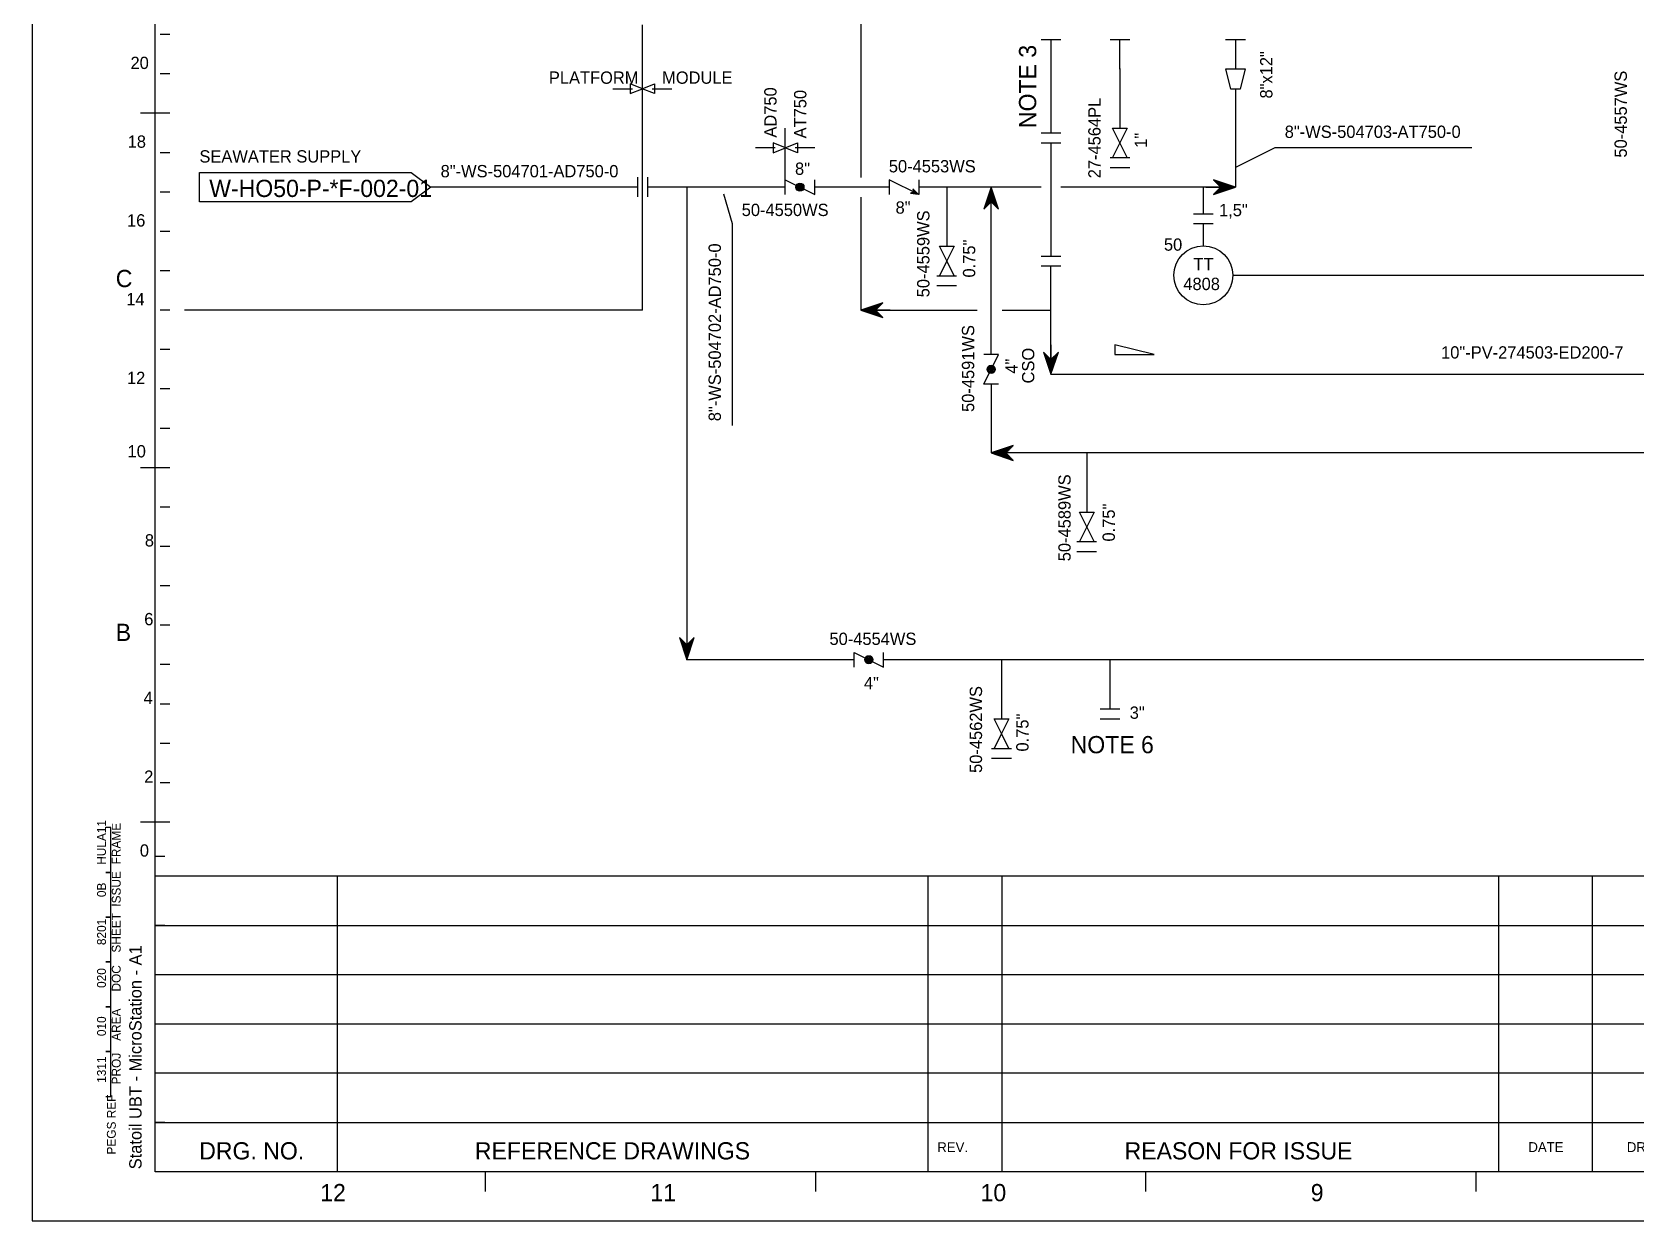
# Model space of a CAD drawing. Extents: x 0 to 840, y 0 to 594.
# Drawn here: x 0 to 325.8, y 0 to 241.5 of the extents above; entities that cross this region are included whole.
import ezdxf

# ---------------------------------------------------------------- set-up
doc = ezdxf.new("R2010")
doc.units = 0
for name, color, linetype in [('01-LIN-025-A', 7, 'Continuous'), ('08-LIN-050-A', 7, 'Continuous'), ('11-LIN-070-A', 7, 'Continuous'), ('14-LIN-025-DASH', 7, 'Continuous'), ('15-LIN-025-PHAN', 7, 'Continuous'), ('18-LIN-025-SP', 7, 'Continuous'), ('34-TXT-018', 7, 'Continuous'), ('35-TXT-025', 7, 'Continuous'), ('36-TXT-035', 7, 'Continuous'), ('37-TXT-050', 7, 'Continuous'), ('39-TXT-100', 7, 'Continuous'), ('40-', 7, 'Continuous'), ('43-', 7, 'Continuous'), ('45-', 7, 'Continuous')]:
    doc.layers.add(name, color=color, linetype=linetype)

msp = doc.modelspace()

# ---------------------------------------------------------------- linework, layer by layer
at = {"layer": '01-LIN-025-A'}
for p, q in [((142.29, 202.55), (140.53, 208.56)), ((142.29, 161.55), (142.29, 202.55)), ((237.95, 202.59), (237.95, 198.09))]:
    msp.add_line(p, q, dxfattribs=at)
for points in [[(205, 240), (209, 240)], [(219, 240), (223, 240)], [(242.49, 240), (246.49, 240)], [(124, 222), (124, 234)], [(242.49, 234), (243.49, 230)], [(246.49, 234), (242.49, 234)], [(245.49, 230), (246.49, 234)], [(118, 230), (119, 230)], [(119, 230), (122, 230)], [(126, 230), (129, 230)], [(129, 230), (130, 230)], [(243.49, 230), (245.49, 230)], [(153, 210), (153, 222)], [(205, 221), (209, 221)], [(205, 219), (209, 219)], [(148, 218), (147, 218)], [(151, 218), (148, 218)], [(158, 218), (155, 218)], [(159, 218), (158, 218)], [(219, 216), (223, 216)], [(292.49, 218), (252.49, 218), (244.49, 214)], [(34, 213), (77, 213)], [(34, 207), (34, 213)], [(77, 213), (81, 210)], [(123, 212), (123, 208)], [(125, 212), (125, 208)], [(219, 214), (223, 214)], [(81, 210), (77, 207)], [(153, 211.5), (159, 208.5)], [(153, 208.5), (153, 211.5)], [(159, 208.5), (159, 211.5)], [(180.15, 208.5), (174.15, 211.5)], [(174.15, 211.5), (174.15, 208.5)], [(178.93, 209.67), (179.15, 209), (178.48, 208.78), (180.05, 208.55), (178.93, 209.67)], [(179.1, 209.45), (179.82, 208.67), (178.76, 208.78)], [(178.76, 208.78), (179.38, 208.89), (179.1, 209.45)], [(179.26, 209.22), (179.6, 208.78), (179.04, 208.78)], [(179.15, 209), (180.05, 208.55)], [(180.15, 211.5), (180.15, 208.5)], [(193.35, 205.5), (194.84, 207), (196.35, 205.5), (194.84, 210), (193.35, 205.5)], [(195.31, 208.6), (194.38, 208.6)], [(195.28, 208.7), (194.41, 208.7)], [(195.24, 208.8), (194.44, 208.8)], [(195.21, 208.9), (194.48, 208.9)], [(195.18, 209), (194.51, 209)], [(195.15, 209.1), (194.55, 209.1)], [(195.11, 209.2), (194.58, 209.2)], [(195.08, 209.3), (194.61, 209.3)], [(195.04, 209.4), (194.64, 209.4)], [(195.01, 209.5), (194.68, 209.5)], [(194.98, 209.6), (194.71, 209.6)], [(194.95, 209.7), (194.75, 209.7)], [(194.91, 209.8), (194.78, 209.8)], [(194.88, 209.9), (194.81, 209.9)], [(194.84, 204), (194.84, 210)], [(238.49, 210), (244.49, 210)], [(239.99, 211.5), (241.49, 210), (239.99, 208.5), (244.49, 210), (239.99, 211.5)], [(240.09, 211.4), (240.09, 211.47)], [(240.09, 208.53), (240.09, 208.6)], [(240.19, 211.3), (240.19, 211.43)], [(240.19, 208.57), (240.19, 208.7)], [(240.29, 211.2), (240.29, 211.4)], [(240.29, 208.6), (240.29, 208.8)], [(240.39, 211.1), (240.39, 211.37)], [(240.39, 208.63), (240.39, 208.9)], [(240.49, 211), (240.49, 211.33)], [(240.49, 208.67), (240.49, 209)], [(240.59, 210.9), (240.59, 211.3)], [(240.59, 208.7), (240.59, 209.1)], [(240.69, 210.8), (240.69, 211.27)], [(240.69, 208.73), (240.69, 209.2)], [(240.79, 210.7), (240.79, 211.23)], [(240.79, 208.77), (240.79, 209.3)], [(240.89, 210.6), (240.89, 211.2)], [(240.89, 208.8), (240.89, 209.4)], [(240.99, 210.5), (240.99, 211.17)], [(240.99, 208.83), (240.99, 209.5)], [(241.09, 210.4), (241.09, 211.13)], [(241.09, 208.87), (241.09, 209.6)], [(241.19, 210.3), (241.19, 211.1)], [(241.19, 208.9), (241.19, 209.7)], [(241.29, 210.2), (241.29, 211.07)], [(241.29, 208.93), (241.29, 209.8)], [(241.39, 210.1), (241.39, 211.03)], [(241.39, 208.97), (241.39, 209.9)], [(241.49, 210), (241.49, 211)], [(241.49, 209), (241.49, 210)], [(241.59, 209.03), (241.59, 210.97)], [(241.69, 209.07), (241.69, 210.93)], [(241.79, 209.1), (241.79, 210.9)], [(241.89, 209.13), (241.89, 210.87)], [(241.99, 209.17), (241.99, 210.83)], [(242.09, 209.2), (242.09, 210.8)], [(242.19, 209.23), (242.19, 210.77)], [(242.29, 209.27), (242.29, 210.73)], [(242.39, 209.3), (242.39, 210.7)], [(242.49, 209.33), (242.49, 210.67)], [(242.59, 209.37), (242.59, 210.63)], [(242.69, 209.4), (242.69, 210.6)], [(242.79, 209.43), (242.79, 210.57)], [(242.89, 209.47), (242.89, 210.53)], [(242.99, 209.5), (242.99, 210.5)], [(243.09, 209.53), (243.09, 210.47)], [(243.19, 209.57), (243.19, 210.43)], [(243.29, 209.6), (243.29, 210.4)], [(243.39, 209.63), (243.39, 210.37)], [(243.49, 209.67), (243.49, 210.33)], [(243.59, 209.7), (243.59, 210.3)], [(243.69, 209.73), (243.69, 210.27)], [(243.79, 209.77), (243.79, 210.23)], [(243.89, 209.8), (243.89, 210.2)], [(243.99, 209.83), (243.99, 210.17)], [(244.09, 209.87), (244.09, 210.13)], [(244.19, 209.9), (244.19, 210.1)], [(244.29, 209.93), (244.29, 210.07)], [(244.39, 209.97), (244.39, 210.03)], [(77, 207), (34, 207)], [(193.44, 205.6), (193.38, 205.6)], [(193.55, 205.7), (193.41, 205.7)], [(193.64, 205.8), (193.44, 205.8)], [(193.75, 205.9), (193.48, 205.9)], [(193.84, 206), (193.51, 206)], [(193.95, 206.1), (193.55, 206.1)], [(194.04, 206.2), (193.58, 206.2)], [(194.15, 206.3), (193.61, 206.3)], [(194.24, 206.4), (193.64, 206.4)], [(194.35, 206.5), (193.68, 206.5)], [(194.44, 206.6), (193.71, 206.6)], [(194.55, 206.7), (193.75, 206.7)], [(194.64, 206.8), (193.78, 206.8)], [(194.75, 206.9), (193.81, 206.9)], [(194.84, 207), (193.84, 207)], [(195.81, 207.1), (193.88, 207.1)], [(195.78, 207.2), (193.91, 207.2)], [(195.75, 207.3), (193.95, 207.3)], [(195.71, 207.4), (193.98, 207.4)], [(195.68, 207.5), (194.01, 207.5)], [(195.64, 207.6), (194.04, 207.6)], [(195.61, 207.7), (194.08, 207.7)], [(195.58, 207.8), (194.11, 207.8)], [(195.55, 207.9), (194.15, 207.9)], [(195.51, 208), (194.18, 208)], [(195.48, 208.1), (194.21, 208.1)], [(195.44, 208.2), (194.24, 208.2)], [(195.41, 208.3), (194.28, 208.3)], [(195.38, 208.4), (194.31, 208.4)], [(195.35, 208.5), (194.35, 208.5)], [(195.84, 207), (194.84, 207)], [(195.88, 206.9), (194.95, 206.9)], [(195.91, 206.8), (195.04, 206.8)], [(195.95, 206.7), (195.15, 206.7)], [(195.98, 206.6), (195.24, 206.6)], [(196.01, 206.5), (195.35, 206.5)], [(196.04, 206.4), (195.44, 206.4)], [(196.08, 206.3), (195.55, 206.3)], [(196.11, 206.2), (195.64, 206.2)], [(196.15, 206.1), (195.75, 206.1)], [(196.18, 206), (195.84, 206)], [(196.21, 205.9), (195.95, 205.9)], [(196.24, 205.8), (196.04, 205.8)], [(196.28, 205.7), (196.15, 205.7)], [(196.31, 205.6), (196.24, 205.6)], [(235.95, 204.59), (239.95, 204.59)], [(235.95, 202.59), (239.95, 202.59)], [(205, 196), (209, 196)], [(205, 194), (209, 194)], [(183.84, 192), (187.84, 192)], [(183.84, 190), (187.84, 190)], [(172.84, 183.5), (171.34, 185), (172.84, 186.5), (168.34, 185), (172.84, 183.5)], [(170.54, 185.73), (170.54, 184.27)], [(170.64, 185.77), (170.64, 184.23)], [(170.74, 185.8), (170.74, 184.2)], [(170.84, 185.83), (170.84, 184.17)], [(170.94, 185.87), (170.94, 184.13)], [(171.04, 185.9), (171.04, 184.1)], [(171.14, 185.93), (171.14, 184.07)], [(171.24, 185.97), (171.24, 184.03)], [(171.34, 186), (171.34, 185)], [(171.44, 186.03), (171.44, 185.1)], [(171.54, 186.07), (171.54, 185.2)], [(171.64, 186.1), (171.64, 185.3)], [(171.74, 186.13), (171.74, 185.4)], [(171.84, 186.17), (171.84, 185.5)], [(171.94, 186.2), (171.94, 185.6)], [(172.04, 186.23), (172.04, 185.7)], [(172.14, 186.27), (172.14, 185.8)], [(172.24, 186.3), (172.24, 185.9)], [(172.34, 186.33), (172.34, 186)], [(172.44, 186.37), (172.44, 186.1)], [(172.54, 186.4), (172.54, 186.2)], [(172.64, 186.43), (172.64, 186.3)], [(172.74, 186.47), (172.74, 186.4)], [(174.34, 185), (168.34, 185)], [(168.44, 185.03), (168.44, 184.97)], [(168.54, 185.07), (168.54, 184.93)], [(168.64, 185.1), (168.64, 184.9)], [(168.74, 185.13), (168.74, 184.87)], [(168.84, 185.17), (168.84, 184.83)], [(168.94, 185.2), (168.94, 184.8)], [(169.04, 185.23), (169.04, 184.77)], [(169.14, 185.27), (169.14, 184.73)], [(169.24, 185.3), (169.24, 184.7)], [(169.34, 185.33), (169.34, 184.67)], [(169.44, 185.37), (169.44, 184.63)], [(169.54, 185.4), (169.54, 184.6)], [(169.64, 185.43), (169.64, 184.57)], [(169.74, 185.47), (169.74, 184.53)], [(169.84, 185.5), (169.84, 184.5)], [(169.94, 185.53), (169.94, 184.47)], [(170.04, 185.57), (170.04, 184.43)], [(170.14, 185.6), (170.14, 184.4)], [(170.24, 185.63), (170.24, 184.37)], [(170.34, 185.67), (170.34, 184.33)], [(170.44, 185.7), (170.44, 184.3)], [(171.34, 185), (171.34, 184)], [(171.44, 184.9), (171.44, 183.97)], [(171.54, 184.8), (171.54, 183.93)], [(171.64, 184.7), (171.64, 183.9)], [(171.74, 184.6), (171.74, 183.87)], [(171.84, 184.5), (171.84, 183.83)], [(171.94, 184.4), (171.94, 183.8)], [(172.04, 184.3), (172.04, 183.77)], [(172.14, 184.2), (172.14, 183.73)], [(172.24, 184.1), (172.24, 183.7)], [(172.34, 184), (172.34, 183.67)], [(172.44, 183.9), (172.44, 183.63)], [(172.54, 183.8), (172.54, 183.6)], [(172.64, 183.7), (172.64, 183.57)], [(172.74, 183.6), (172.74, 183.53)], [(193.34, 170), (196.34, 176)], [(196.34, 176), (193.34, 176)], [(208.5, 176.5), (207, 175), (205.5, 176.5), (207, 172), (208.5, 176.5)], [(205.53, 176.4), (205.6, 176.4)], [(205.57, 176.3), (205.7, 176.3)], [(205.6, 176.2), (205.8, 176.2)], [(205.63, 176.1), (205.9, 176.1)], [(205.67, 176), (206, 176)], [(207, 178), (207, 172)], [(208, 176), (208.33, 176)], [(208.1, 176.1), (208.37, 176.1)], [(208.2, 176.2), (208.4, 176.2)], [(208.3, 176.3), (208.43, 176.3)], [(208.4, 176.4), (208.47, 176.4)], [(205.7, 175.9), (206.1, 175.9)], [(205.73, 175.8), (206.2, 175.8)], [(205.77, 175.7), (206.3, 175.7)], [(205.8, 175.6), (206.4, 175.6)], [(205.83, 175.5), (206.5, 175.5)], [(205.87, 175.4), (206.6, 175.4)], [(205.9, 175.3), (206.7, 175.3)], [(205.93, 175.2), (206.8, 175.2)], [(205.97, 175.1), (206.9, 175.1)], [(206, 175), (207, 175)], [(206.03, 174.9), (207.97, 174.9)], [(206.07, 174.8), (207.93, 174.8)], [(206.1, 174.7), (207.9, 174.7)], [(206.13, 174.6), (207.87, 174.6)], [(206.17, 174.5), (207.83, 174.5)], [(206.2, 174.4), (207.8, 174.4)], [(206.23, 174.3), (207.77, 174.3)], [(206.27, 174.2), (207.73, 174.2)], [(206.3, 174.1), (207.7, 174.1)], [(206.33, 174), (207.67, 174)], [(206.37, 173.9), (207.63, 173.9)], [(206.4, 173.8), (207.6, 173.8)], [(206.43, 173.7), (207.57, 173.7)], [(206.47, 173.6), (207.53, 173.6)], [(206.5, 173.5), (207.5, 173.5)], [(206.53, 173.4), (207.47, 173.4)], [(206.57, 173.3), (207.43, 173.3)], [(206.6, 173.2), (207.4, 173.2)], [(206.63, 173.1), (207.37, 173.1)], [(206.67, 173), (207.33, 173)], [(206.7, 172.9), (207.3, 172.9)], [(206.73, 172.8), (207.27, 172.8)], [(206.77, 172.7), (207.23, 172.7)], [(207, 175), (208, 175)], [(207.1, 175.1), (208.03, 175.1)], [(207.2, 175.2), (208.07, 175.2)], [(207.3, 175.3), (208.1, 175.3)], [(207.4, 175.4), (208.13, 175.4)], [(207.5, 175.5), (208.17, 175.5)], [(207.6, 175.6), (208.2, 175.6)], [(207.7, 175.7), (208.23, 175.7)], [(207.8, 175.8), (208.27, 175.8)], [(207.9, 175.9), (208.3, 175.9)], [(196.34, 170), (193.34, 170)], [(206.8, 172.6), (207.2, 172.6)], [(206.83, 172.5), (207.17, 172.5)], [(206.87, 172.4), (207.13, 172.4)], [(206.9, 172.3), (207.1, 172.3)], [(206.93, 172.2), (207.07, 172.2)], [(206.97, 172.1), (207.03, 172.1)], [(199.34, 154.5), (197.84, 156), (199.34, 157.5), (194.84, 156), (199.34, 154.5)], [(196.14, 156.44), (196.14, 155.57)], [(196.24, 156.47), (196.24, 155.54)], [(196.34, 156.5), (196.34, 155.5)], [(196.44, 156.54), (196.44, 155.47)], [(196.54, 156.57), (196.54, 155.44)], [(196.64, 156.6), (196.64, 155.4)], [(196.74, 156.64), (196.74, 155.37)], [(196.84, 156.67), (196.84, 155.34)], [(196.94, 156.7), (196.94, 155.3)], [(197.04, 156.74), (197.04, 155.27)], [(197.14, 156.77), (197.14, 155.24)], [(197.24, 156.8), (197.24, 155.2)], [(197.34, 156.84), (197.34, 155.17)], [(197.44, 156.87), (197.44, 155.14)], [(197.54, 156.9), (197.54, 155.1)], [(197.64, 156.94), (197.64, 155.07)], [(197.74, 156.97), (197.74, 155.04)], [(197.84, 157), (197.84, 156)], [(197.94, 157.04), (197.94, 156.1)], [(198.04, 157.07), (198.04, 156.2)], [(198.14, 157.1), (198.14, 156.3)], [(198.24, 157.14), (198.24, 156.4)], [(198.34, 157.17), (198.34, 156.5)], [(198.44, 157.2), (198.44, 156.6)], [(198.54, 157.24), (198.54, 156.7)], [(198.64, 157.27), (198.64, 156.8)], [(198.74, 157.3), (198.74, 156.9)], [(198.84, 157.34), (198.84, 157)], [(198.94, 157.37), (198.94, 157.1)], [(199.04, 157.4), (199.04, 157.2)], [(199.14, 157.44), (199.14, 157.3)], [(199.24, 157.47), (199.24, 157.4)], [(200.84, 156), (194.84, 156)], [(194.94, 156.04), (194.94, 155.97)], [(195.04, 156.07), (195.04, 155.94)], [(195.14, 156.1), (195.14, 155.9)], [(195.24, 156.14), (195.24, 155.87)], [(195.34, 156.17), (195.34, 155.84)], [(195.44, 156.2), (195.44, 155.8)], [(195.54, 156.24), (195.54, 155.77)], [(195.64, 156.27), (195.64, 155.74)], [(195.74, 156.3), (195.74, 155.7)], [(195.84, 156.34), (195.84, 155.67)], [(195.94, 156.37), (195.94, 155.64)], [(196.04, 156.4), (196.04, 155.6)], [(197.84, 156), (197.84, 155)], [(197.94, 155.9), (197.94, 154.97)], [(198.04, 155.8), (198.04, 154.94)], [(198.14, 155.7), (198.14, 154.9)], [(198.24, 155.6), (198.24, 154.87)], [(198.34, 155.5), (198.34, 154.84)], [(198.44, 155.4), (198.44, 154.8)], [(198.54, 155.3), (198.54, 154.77)], [(198.64, 155.2), (198.64, 154.74)], [(198.74, 155.1), (198.74, 154.7)], [(198.84, 155), (198.84, 154.67)], [(198.94, 154.9), (198.94, 154.64)], [(199.04, 154.8), (199.04, 154.6)], [(199.14, 154.7), (199.14, 154.57)], [(199.24, 154.6), (199.24, 154.54)], [(212.28, 138), (216.28, 138)], [(212.28, 136), (216.28, 136)], [(134.5, 118.5), (133, 117), (131.5, 118.5), (133, 114), (134.5, 118.5)], [(131.53, 118.4), (131.6, 118.4)], [(131.57, 118.3), (131.7, 118.3)], [(131.6, 118.2), (131.8, 118.2)], [(131.63, 118.1), (131.9, 118.1)], [(131.67, 118), (132, 118)], [(131.7, 117.9), (132.1, 117.9)], [(131.73, 117.8), (132.2, 117.8)], [(131.77, 117.7), (132.3, 117.7)], [(131.8, 117.6), (132.4, 117.6)], [(131.83, 117.5), (132.5, 117.5)], [(131.87, 117.4), (132.6, 117.4)], [(133, 120), (133, 114)], [(133.4, 117.4), (134.13, 117.4)], [(133.5, 117.5), (134.17, 117.5)], [(133.6, 117.6), (134.2, 117.6)], [(133.7, 117.7), (134.23, 117.7)], [(133.8, 117.8), (134.27, 117.8)], [(133.9, 117.9), (134.3, 117.9)], [(134, 118), (134.33, 118)], [(134.1, 118.1), (134.37, 118.1)], [(134.2, 118.2), (134.4, 118.2)], [(134.3, 118.3), (134.43, 118.3)], [(134.4, 118.4), (134.47, 118.4)], [(131.9, 117.3), (132.7, 117.3)], [(131.93, 117.2), (132.8, 117.2)], [(131.97, 117.1), (132.9, 117.1)], [(132, 117), (133, 117)], [(132.03, 116.9), (133.97, 116.9)], [(132.07, 116.8), (133.93, 116.8)], [(132.1, 116.7), (133.9, 116.7)], [(132.13, 116.6), (133.87, 116.6)], [(132.17, 116.5), (133.83, 116.5)], [(132.2, 116.4), (133.8, 116.4)], [(132.23, 116.3), (133.77, 116.3)], [(132.27, 116.2), (133.73, 116.2)], [(132.3, 116.1), (133.7, 116.1)], [(132.33, 116), (133.67, 116)], [(132.37, 115.9), (133.63, 115.9)], [(132.4, 115.8), (133.6, 115.8)], [(132.43, 115.7), (133.57, 115.7)], [(132.47, 115.6), (133.53, 115.6)], [(132.5, 115.5), (133.5, 115.5)], [(132.53, 115.4), (133.47, 115.4)], [(132.57, 115.3), (133.43, 115.3)], [(132.6, 115.2), (133.4, 115.2)], [(132.63, 115.1), (133.37, 115.1)], [(132.67, 115), (133.33, 115)], [(132.7, 114.9), (133.3, 114.9)], [(132.73, 114.8), (133.27, 114.8)], [(132.77, 114.7), (133.23, 114.7)], [(132.8, 114.6), (133.2, 114.6)], [(132.83, 114.5), (133.17, 114.5)], [(132.87, 114.4), (133.13, 114.4)], [(132.9, 114.3), (133.1, 114.3)], [(132.93, 114.2), (133.07, 114.2)], [(132.97, 114.1), (133.03, 114.1)], [(133, 117), (134, 117)], [(133.1, 117.1), (134.03, 117.1)], [(133.2, 117.2), (134.07, 117.2)], [(133.3, 117.3), (134.1, 117.3)], [(167, 115.5), (173, 112.5)], [(167, 112.5), (167, 115.5)], [(173, 112.5), (173, 115.5)], [(217, 104), (221, 104)], [(217, 102), (221, 102)], [(194.95, 96), (198.95, 96)], [(194.95, 94), (198.95, 94)]]:
    msp.add_lwpolyline(points, dxfattribs=at)
for points in [[(121.5, 231), (121.5, 229), (124, 230)], [(126.45, 231), (126.45, 229), (123.95, 230)], [(222.5, 222), (221, 219), (219.5, 222)], [(150.55, 219), (150.55, 217), (153.05, 218)], [(155.5, 219), (155.5, 217), (153, 218)], [(222.5, 216), (221, 219), (219.5, 216)], [(187.34, 198), (185.84, 195), (184.34, 198)], [(187.34, 192), (185.84, 195), (184.34, 192)], [(220, 178), (220, 176), (228, 176)], [(215.78, 144), (214.28, 141), (212.78, 144)], [(215.78, 138), (214.28, 141), (212.78, 138)], [(198.45, 102), (196.95, 99), (195.45, 102)], [(198.45, 96), (196.95, 99), (195.45, 96)]]:
    msp.add_lwpolyline(points, close=True, dxfattribs=at)
for centre, radius in [((156, 210), 0.825), ((156, 210), 0.698), ((156, 210), 0.571), ((156, 210), 0.38), ((156, 210), 0.254), ((156, 210), 0.127), ((237.95, 192.09), 6), ((194.85, 173), 0.825), ((194.85, 173), 0.698), ((194.85, 173), 0.571), ((194.85, 173), 0.38), ((194.85, 173), 0.254), ((194.85, 173), 0.127), ((170, 114), 0.825), ((170, 114), 0.698), ((170, 114), 0.571), ((170, 114), 0.38), ((170, 114), 0.254), ((170, 114), 0.127)]:
    msp.add_circle(centre, radius, dxfattribs=at)
at = {"layer": '08-LIN-050-A'}
for p, q in [((221, 234), (221, 240)), ((244.49, 240), (244.49, 234)), ((244.49, 230), (244.49, 210)), ((123, 210), (81, 210)), ((153, 210), (125, 210)), ((133, 210), (133, 114)), ((174.15, 210), (159, 210)), ((205, 210), (180.15, 210)), ((244.49, 210), (209, 210)), ((237.95, 210), (237.95, 204.59)), ((194.84, 170), (194.84, 156)), ((564.19, 156), (197, 156)), ((167, 114), (133, 114)), ((644, 114), (173, 114)), ((219, 104), (219, 114)), ((0, 0), (0, 0)), ((0, 0), (0, 0)), ((0, 0), (0, 0)), ((0, 0), (0, 0)), ((0, 0), (0, 0)), ((0, 0), (0, 0)), ((0, 0), (0, 0)), ((0, 0), (0, 0)), ((0, 0), (0, 0)), ((0, 0), (0, 0)), ((0, 0), (0, 0)), ((0, 0), (0, 0)), ((0, 0), (0, 0)), ((0, 0), (0, 0)), ((0, 0), (0, 0)), ((0, 0), (0, 0)), ((0, 0), (0, 0)), ((0, 0), (0, 0)), ((0, 0), (0, 0)), ((0, 0), (0, 0)), ((0, 0), (0, 0)), ((0, 0), (0, 0)), ((0, 0), (0, 0)), ((0, 0), (0, 0))]:
    msp.add_line(p, q, dxfattribs=at)
at = {"layer": '11-LIN-070-A'}
for p, q in [((207, 240), (207, 221)), ((207, 219), (207, 196))]:
    msp.add_line(p, q, dxfattribs=at)
at = {"layer": '14-LIN-025-DASH'}
for q in [(124, 243), (31, 185)]:
    msp.add_line((124, 185), q, dxfattribs=at)
at = {"layer": '15-LIN-025-PHAN'}
for points in [[(15, 70.8), (16, 70.8), (16, 79.9), (15, 79.9)], [(15, 61.7), (16, 61.7), (16, 70.8), (15, 70.8)], [(15, 52.6), (16, 52.6), (16, 61.7), (15, 61.7)], [(15, 43.5), (16, 43.5), (16, 52.6), (15, 52.6)], [(15, 34.4), (16, 34.4), (16, 43.5), (15, 43.5)], [(15, 25.3), (16, 25.3), (16, 34.4), (15, 34.4)]]:
    msp.add_lwpolyline(points, dxfattribs=at)
at = {"layer": '18-LIN-025-SP'}
for p, q in [((168.34, 324.97), (168.34, 211.94)), ((221, 234.12), (221, 222)), ((185.84, 210), (185.84, 198)), ((168.34, 207.96), (168.34, 185)), ((207, 172), (207, 194)), ((243.99, 192.09), (389, 192.09)), ((168.34, 185), (192, 185)), ((197.07, 185), (207, 185)), ((207, 172), (561.17, 172)), ((214.28, 156), (214.28, 144)), ((196.95, 114), (196.95, 102))]:
    msp.add_line(p, q, dxfattribs=at)
at = {"layer": '37-TXT-050'}
for p, q in [((194.84, 185.89), (194.84, 210)), ((194.84, 176), (194.84, 186))]:
    msp.add_line(p, q, dxfattribs=at)
at = {"layer": '43-'}
msp.add_line((25, 60), (608, 60), dxfattribs=at)
msp.add_lwpolyline([(0, 594), (0, 0), (840, 0), (840, 594)], close=True, dxfattribs=at)
for points in [[(28, 241), (26, 241)], [(28, 233), (26, 233)], [(26, 225), (22, 225)], [(28, 225), (26, 225)], [(28, 217), (26, 217)], [(28, 209), (26, 209)], [(28, 201), (26, 201)], [(28, 193), (26, 193)], [(28, 185), (26, 185)], [(28, 177), (26, 177)], [(28, 169), (26, 169)], [(28, 161), (26, 161)], [(26, 153), (22, 153)], [(28, 153), (26, 153)], [(28, 145), (26, 145)], [(28, 137), (26, 137)], [(28, 129), (26, 129)], [(28, 121), (26, 121)], [(28, 113), (26, 113)], [(28, 105), (26, 105)], [(28, 97), (26, 97)], [(28, 89), (26, 89)], [(26, 81), (22, 81)], [(28, 81), (26, 81)], [(27, 74), (25, 74)], [(27, 70), (25, 70)], [(62, 70), (62, 10)], [(197, 70), (197, 10)], [(298, 10), (298, 70)], [(317, 10), (317, 70)], [(27, 60), (25, 60)], [(27, 50), (25, 50)], [(608, 50), (25, 50)], [(27, 40), (25, 40)], [(608, 40), (25, 40)], [(27, 30), (25, 30)], [(608, 30), (25, 30)], [(27, 20), (25, 20)], [(92.08, 10), (92.08, 6)], [(159.16, 10), (159.16, 6)], [(226.24, 10), (226.24, 6)], [(293.32, 10), (293.32, 6)]]:
    msp.add_lwpolyline(points, dxfattribs=at)
at = {"layer": '45-'}
for p, q in [((830, 70), (25, 70)), ((25, 20), (608, 20))]:
    msp.add_line(p, q, dxfattribs=at)
msp.add_lwpolyline([(25, 585), (830, 585), (830, 10), (25, 10)], close=True, dxfattribs=at)
msp.add_lwpolyline([(182, 70), (182, 10)], dxfattribs=at)

# ---------------------------------------------------------------- texts
at = {"layer": '34-TXT-018'}
for s, p in [('HULA11', (15, 72.35)), ('FRAME', (18, 72.43)), ('0B', (15, 65.78)), ('ISSUE', (18, 63.83)), ('SHEET', (18, 54.51)), ('8201', (15, 56.03)), ('020', (15, 47.33)), ('DOC', (18, 46.6)), ('AREA', (18, 36.59)), ('010', (15, 37.54)), ('1311', (15, 28.05)), ('PROJ', (18, 27.73)), ('PEGS REF', (17, 13.49))]:
    msp.add_text(s, height=1.8, rotation=89.9544, dxfattribs=at).set_placement(p)
at = {"layer": '35-TXT-025'}
for s, p in [('8"x12"', (251.99, 228)), ('50-4557WS', (324, 216)), ('AD750', (151.25, 220.06)), ('AT750', (157.31, 219.9)), ('27-4564PL', (217.08, 211.8)), ('1"', (226.5, 218)), ('50-4559WS', (182.31, 187.62)), ('0.75"', (191.62, 191.64)), ('8"-WS-504702-AD750-0', (139.94, 162.45)), ('50-4591WS', (191.41, 164.33)), ('CSO', (203.62, 170.12)), ('4"', (200.26, 172.1)), ('50-4589WS', (211, 134)), ('0.75"', (219.98, 138.01)), ('50-4562WS', (193, 91)), ('0.75"', (202.44, 95.35))]:
    msp.add_text(s, height=2.5, rotation=90, dxfattribs=at).set_placement(p)
for s, p in [('PLATFORM', (105, 231)), ('MODULE', (128, 231)), ('8"-WS-504703-AT750-0', (254.49, 220)), ('SEAWATER SUPPLY', (34, 215)), ('50-4553WS', (174.06, 213)), ('8"-WS-504701-AD750-0', (83, 212)), ('8"', (155, 212.5)), ('50-4550WS', (144.17, 204.13)), ('8"', (175.43, 204.61)), ('1,5"', (241.15, 204.09)), ('50', (229.95, 197.09)), ('TT', (235.95, 193.09)), ('4808', (233.89, 189.09)), ('10"-PV-274503-ED200-7', (286.26, 175.18)), ('50-4554WS', (162, 117)), ('4"', (169, 108)), ('3"', (223, 102))]:
    msp.add_text(s, height=2.5, dxfattribs=at).set_placement(p)
at = {"layer": '36-TXT-035'}
msp.add_text('NOTE 3', height=3.5, rotation=90, dxfattribs=at).set_placement((204, 222))
for s, p in [('W-HO50-P-*F-002-01', (36, 208)), ('NOTE 6', (211, 95))]:
    msp.add_text(s, height=3.5, dxfattribs=at).set_placement(p)
at = {"layer": '39-TXT-100'}
for s, height, p in [('20', 2.5, (20, 234)), ('18', 2.5, (19.42, 218)), ('16', 2.5, (19.29, 202)), ('14', 2.5, (19.14, 186)), ('12', 2.5, (19.28, 170)), ('10', 2.5, (19.4, 155.1)), ('8', 2.5, (22.91, 137)), ('6', 2.5, (22.79, 121)), ('4', 2.5, (22.64, 105)), ('2', 2.5, (22.78, 89)), ('0', 2.5, (21.89, 74)), ('REV.', 2, (183.91, 13.97)), ('DATE', 2, (304, 14)), ('DRN.', 2, (324, 14))]:
    msp.add_text(s, height=height, dxfattribs=at).set_placement(p)
msp.add_text('Statoil UBT - MicroStation - A1', height=2.5, rotation=90, dxfattribs=at).set_placement((22.24, 10.48))
at = {"layer": '40-'}
for s, p in [('C', (17, 189.69)), ('B', (17, 117.81)), ('DRG. NO.', (33.96, 12.49)), ('REFERENCE DRAWINGS', (89.96, 12.49)), ('REASON FOR ISSUE', (221.96, 12.49)), ('12', (58.54, 4)), ('11', (125.62, 4)), ('10', (192.7, 4)), ('9', (259.78, 4))]:
    msp.add_text(s, height=3.5, dxfattribs=at).set_placement(p)

doc.saveas('drawing.dxf')
